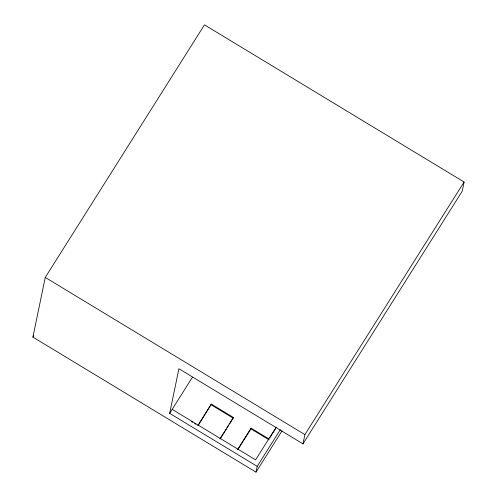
<?xml version="1.0" encoding="UTF-8"?>
<svg xmlns="http://www.w3.org/2000/svg" width="497" height="497" viewBox="0 0 497 497"><rect width="100%" height="100%" fill="white"/><g stroke="black" fill="none" stroke-linecap="round" stroke-linejoin="round"><path stroke-width="0.75" d="M32.908 337.096L45.264 277.438L204.46 24.85L464.092 182.026L462.179 191.27L302.977 443.858L178.908 368.749L169.663 413.361L257.204 466.348L255.998 472.15L32.908 337.096L33.734 335.786M198.123 425.531L211.331 404.104L233.41 417.468L229.589 424.003M250.923 428.868L251.072 428.159L269.026 439.025L268.877 439.733L250.923 428.868L237.864 449.592M302.977 443.858L304.897 434.614L464.092 182.026M169.663 413.361L192.432 377.229M197.862 425.469L211.331 404.104M219.941 438.839L233.41 417.468M220.202 438.901L226.321 429.184M227.141 427.892L228.775 425.302M237.603 449.53L251.072 428.159M276.257 427.072L255.595 459.855L172.186 409.366M269.84 437.727L275.58 428.619M257.204 466.348L280.358 429.607M255.998 472.15L282.054 430.818M45.264 277.438L304.897 434.614M211.188 404.813L233.261 418.176M191.314 421.506L192.625 422.301M194.588 423.487L195.899 424.283"/></g></svg>
